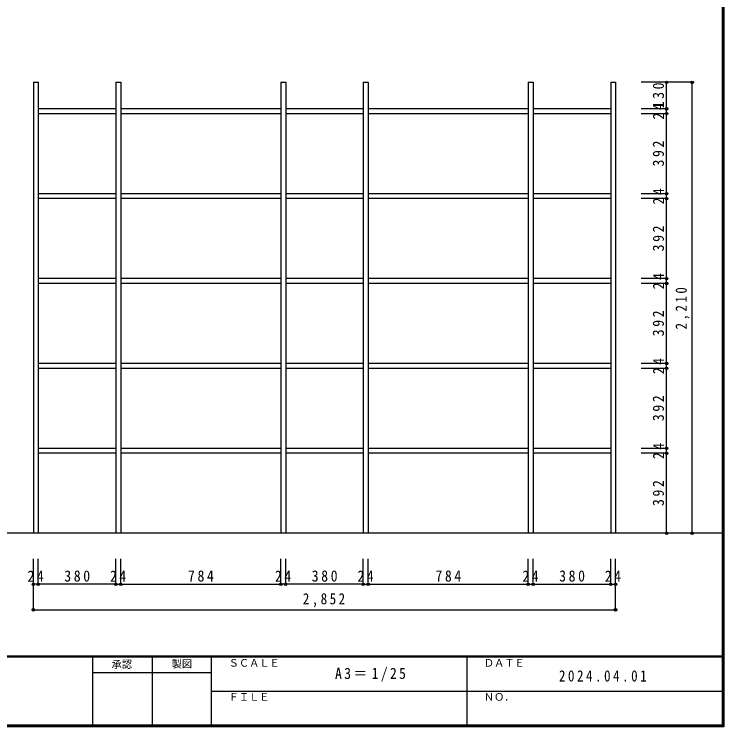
# Model space of a CAD drawing. Units: millimetres at full size, sheet at 1:25, with parts at other scales. Extents: x -11962 to 10485, y -9055 to 3479.
# Drawn here: x 1275 to 4750, y -3504 to -12 of the extents above; entities that cross this region are included whole.
import ezdxf
from ezdxf.enums import TextEntityAlignment as Align

# ---------------------------------------------------------------- set-up
doc = ezdxf.new("R2010")
doc.units = ezdxf.units.MM
doc.header["$LTSCALE"] = 25
doc.header["$PDMODE"] = 32
doc.header["$PDSIZE"] = 12.5
for name, color, linetype in [('5-0', 7, 'Continuous'), ('F-0', 6, 'Continuous'), ('F-6', 6, 'Continuous'), ('F-A', 7, 'Continuous')]:
    doc.layers.add(name, color=color, linetype=linetype)
doc.styles.add('ＭＳ ゴシック', font='')
doc.styles.get('ＭＳ ゴシック').set_extended_font_data('MS Gothic')

msp = doc.modelspace()

# ---------------------------------------------------------------- linework, layer by layer
at = {"layer": '5-0'}
for p, q in [((1368.27, -346), (1368.27, -2556)), ((1368.27, -346), (1392.27, -346)), ((1392.27, -346), (1392.27, -2556)), ((1772.27, -346), (1772.27, -2556)), ((1772.27, -346), (1796.27, -346)), ((1796.27, -346), (1796.27, -2556)), ((2580.27, -346), (2580.27, -2556)), ((2580.27, -346), (2604.27, -346)), ((2604.27, -346), (2604.27, -2556)), ((2984.27, -346), (2984.27, -2556)), ((2984.27, -346), (3008.27, -346)), ((3008.27, -346), (3008.27, -2556)), ((3792.27, -346), (3792.27, -2556)), ((3792.27, -346), (3816.27, -346)), ((3816.27, -346), (3816.27, -2556)), ((4196.27, -346), (4196.27, -2556)), ((4196.27, -346), (4220.27, -346)), ((4220.27, -346), (4220.27, -2556)), ((1772.27, -476), (1392.27, -476)), ((2580.27, -476), (1796.27, -476)), ((2984.27, -476), (2604.27, -476)), ((3792.27, -476), (3008.27, -476)), ((4196.27, -476), (3816.27, -476)), ((1772.27, -500), (1392.27, -500)), ((2580.27, -500), (1796.27, -500)), ((2984.27, -500), (2604.27, -500)), ((3792.27, -500), (3008.27, -500)), ((4196.27, -500), (3816.27, -500)), ((1772.27, -892), (1392.27, -892)), ((2580.27, -892), (1796.27, -892)), ((2984.27, -892), (2604.27, -892)), ((3792.27, -892), (3008.27, -892)), ((4196.27, -892), (3816.27, -892)), ((1772.27, -916), (1392.27, -916)), ((2580.27, -916), (1796.27, -916)), ((2984.27, -916), (2604.27, -916)), ((3792.27, -916), (3008.27, -916)), ((4196.27, -916), (3816.27, -916)), ((1772.27, -1308), (1392.27, -1308)), ((2580.27, -1308), (1796.27, -1308)), ((2984.27, -1308), (2604.27, -1308)), ((3792.27, -1308), (3008.27, -1308)), ((4196.27, -1308), (3816.27, -1308)), ((1772.27, -1332), (1392.27, -1332)), ((2580.27, -1332), (1796.27, -1332)), ((2984.27, -1332), (2604.27, -1332)), ((3792.27, -1332), (3008.27, -1332)), ((4196.27, -1332), (3816.27, -1332)), ((1772.27, -1724), (1392.27, -1724)), ((2580.27, -1724), (1796.27, -1724)), ((2984.27, -1724), (2604.27, -1724)), ((3792.27, -1724), (3008.27, -1724)), ((4196.27, -1724), (3816.27, -1724)), ((1772.27, -1748), (1392.27, -1748)), ((2580.27, -1748), (1796.27, -1748)), ((2984.27, -1748), (2604.27, -1748)), ((3792.27, -1748), (3008.27, -1748)), ((4196.27, -1748), (3816.27, -1748)), ((1772.27, -2140), (1392.27, -2140)), ((1772.27, -2164), (1392.27, -2164)), ((2580.27, -2140), (1796.27, -2140)), ((2580.27, -2164), (1796.27, -2164)), ((2984.27, -2140), (2604.27, -2140)), ((2984.27, -2164), (2604.27, -2164)), ((3792.27, -2140), (3008.27, -2140)), ((3792.27, -2164), (3008.27, -2164)), ((4196.27, -2140), (3816.27, -2140)), ((4196.27, -2164), (3816.27, -2164)), ((4741.67, -2556), (-4991.67, -2556))]:
    msp.add_line(p, q, dxfattribs=at)
at = {"layer": '5-0', "color": 4}
for p, q in [((4470.27, -346), (4345.27, -346)), ((4595.27, -346), (4470.27, -346)), ((4470.27, -476), (4345.27, -476)), ((4470.27, -500), (4345.27, -500)), ((4470.27, -892), (4345.27, -892)), ((4470.27, -916), (4345.27, -916)), ((4470.27, -1308), (4345.27, -1308)), ((4470.27, -1332), (4345.27, -1332)), ((4470.27, -1724), (4345.27, -1724)), ((4470.27, -1748), (4345.27, -1748)), ((4470.27, -2140), (4345.27, -2140)), ((4470.27, -2164), (4345.27, -2164)), ((4470.27, -2556), (4345.27, -2556)), ((4595.27, -2556), (4470.27, -2556)), ((1368.27, -2806), (1368.27, -2681)), ((1392.27, -2806), (1392.27, -2681)), ((1772.27, -2806), (1772.27, -2681)), ((1772.27, -2806), (1772.27, -2681)), ((1796.27, -2806), (1796.27, -2681)), ((2580.27, -2806), (2580.27, -2681)), ((2580.27, -2806), (2580.27, -2681)), ((2604.27, -2806), (2604.27, -2681)), ((2984.27, -2806), (2984.27, -2681)), ((2984.27, -2806), (2984.27, -2681)), ((3008.27, -2806), (3008.27, -2681)), ((3792.27, -2806), (3792.27, -2681)), ((3816.27, -2806), (3816.27, -2681)), ((4196.27, -2806), (4196.27, -2681)), ((4220.27, -2806), (4220.27, -2681)), ((1368.27, -2931), (1368.27, -2806)), ((4220.27, -2931), (4220.27, -2806)), ((4220.27, -2931), (4220.27, -2806))]:
    msp.add_line(p, q, dxfattribs=at)
at = {"layer": '5-0', "color": 3}
for p, q in [((4470.27, -476), (4470.27, -346)), ((4595.27, -2556), (4595.27, -346)), ((4470.27, -500), (4470.27, -476)), ((4470.27, -892), (4470.27, -500)), ((4470.27, -916), (4470.27, -892)), ((4470.27, -1308), (4470.27, -916)), ((4470.27, -1332), (4470.27, -1308)), ((4470.27, -1724), (4470.27, -1332)), ((4470.27, -1748), (4470.27, -1724)), ((4470.27, -2140), (4470.27, -1748)), ((4470.27, -2164), (4470.27, -2140)), ((4470.27, -2556), (4470.27, -2164)), ((1392.27, -2806), (1368.27, -2806)), ((1772.27, -2806), (1392.27, -2806)), ((1772.27, -2806), (1796.27, -2806)), ((1796.27, -2806), (2580.27, -2806)), ((2604.27, -2806), (2580.27, -2806)), ((2984.27, -2806), (2604.27, -2806)), ((2984.27, -2806), (3008.27, -2806)), ((3008.27, -2806), (3792.27, -2806)), ((3792.27, -2806), (3816.27, -2806)), ((3816.27, -2806), (4196.27, -2806)), ((4196.27, -2806), (4220.27, -2806)), ((1368.27, -2931), (4220.27, -2931))]:
    msp.add_line(p, q, dxfattribs=at)
for p in [(4470.27, -346), (4595.27, -346), (4470.27, -476), (4470.27, -500), (4470.27, -892), (4470.27, -916), (4470.27, -1308), (4470.27, -1332), (4470.27, -1724), (4470.27, -1748), (4470.27, -2140), (4470.27, -2164), (4470.27, -2556), (4595.27, -2556), (1368.27, -2806), (1392.27, -2806), (1772.27, -2806), (1796.27, -2806), (2580.27, -2806), (2604.27, -2806), (2984.27, -2806), (3008.27, -2806), (3792.27, -2806), (3816.27, -2806), (4196.27, -2806), (4220.27, -2806), (1368.27, -2931), (4220.27, -2931)]:
    msp.add_point(p, dxfattribs=at)
at = {"layer": 'F-0'}
for p, q in [((4741.67, 3145.83), (4741.67, -3504.17)), ((4745.83, 3145.83), (4745.83, -3504.17)), ((4750, 3145.83), (4750, -3504.17)), ((4750, -3158.33), (-5000, -3158.33)), ((4750, -3158.33), (-5000, -3158.33)), ((4750, -3162.5), (-5000, -3162.5)), ((4750, -3162.5), (-5000, -3162.5)), ((1658.33, -3162.5), (1658.33, -3495.83)), ((1658.33, -3162.5), (1658.33, -3495.83)), ((1950, -3162.5), (1950, -3495.83)), ((1950, -3162.5), (1950, -3495.83)), ((2241.67, -3495.83), (2241.67, -3158.33)), ((3491.67, -3162.5), (3491.67, -3495.83)), ((3491.67, -3162.5), (3491.67, -3495.83)), ((1658.33, -3238.86), (2241.67, -3238.86)), ((1658.33, -3238.86), (2241.67, -3238.86)), ((2241.67, -3329.17), (4741.67, -3329.17)), ((2241.67, -3329.17), (4741.67, -3329.17)), ((4750, -3495.83), (-5000, -3495.83)), ((4750, -3495.83), (-5000, -3495.83)), ((4750, -3500), (-5000, -3500)), ((4750, -3500), (-5000, -3500)), ((4750, -3504.17), (-5000, -3504.17)), ((4750, -3504.17), (-5000, -3504.17))]:
    msp.add_line(p, q, dxfattribs=at)
at = {"layer": 'F-6'}
msp.add_line((2241.67, -3495.83), (2241.67, -3158.33), dxfattribs=at)

# ---------------------------------------------------------------- texts
at = {"layer": '5-0', "char_height": 54.99, "attachment_point": 7, "rotation": 90, "style": 'ＭＳ ゴシック'}
for s, insert in [('\\T1.38;\\W0.9;130', (4457.77, -473.5)), ('\\T1.36;\\W0.9;24', (4457.77, -528.63)), ('\\T1.38;\\W0.9;392', (4457.77, -758.5)), ('\\T1.36;\\W0.9;24', (4457.77, -944.63)), ('\\T1.38;\\W0.9;392', (4457.77, -1174.5)), ('\\T1.36;\\W0.9;24', (4457.77, -1360.63)), ('\\T1.38;\\W0.85;2,210', (4582.77, -1557.25)), ('\\T1.38;\\W0.9;392', (4457.77, -1590.5)), ('\\T1.36;\\W0.9;24', (4457.77, -1776.63)), ('\\T1.38;\\W0.9;392', (4457.77, -2006.5)), ('\\T1.36;\\W0.9;24', (4457.77, -2192.63)), ('\\T1.38;\\W0.9;392', (4457.77, -2422.5))]:
    msp.add_mtext(s, dxfattribs=dict(at, insert=insert))
at = {"layer": '5-0', "char_height": 54.99, "attachment_point": 7, "style": 'ＭＳ ゴシック'}
for s, insert in [('\\T1.36;\\W0.9;24', (1339.64, -2793.5)), ('\\T1.38;\\W0.9;380', (1519.77, -2793.5)), ('\\T1.36;\\W0.9;24', (1743.64, -2793.5)), ('\\T1.38;\\W0.9;784', (2125.77, -2793.5)), ('\\T1.36;\\W0.9;24', (2551.64, -2793.5)), ('\\T1.38;\\W0.9;380', (2731.77, -2793.5)), ('\\T1.36;\\W0.9;24', (2955.64, -2793.5)), ('\\T1.38;\\W0.9;784', (3337.77, -2793.5)), ('\\T1.36;\\W0.9;24', (3763.64, -2793.5)), ('\\T1.38;\\W0.9;380', (3943.77, -2793.5)), ('\\T1.36;\\W0.9;24', (4167.64, -2793.5)), ('\\T1.38;\\W0.85;2,852', (2688.02, -2918.5))]:
    msp.add_mtext(s, dxfattribs=dict(at, insert=insert))
at = {"layer": 'F-0', "color": 7, "style": 'ＭＳ ゴシック'}
for s, p in [('承認', (1751.61, -3227.65)), ('製図', (2045.83, -3225.68)), ('製図', (2045.83, -3225.68)), ('ＳＣＡＬＥ', (2325, -3220.83)), ('ＳＣＡＬＥ', (2325, -3220.83)), ('ＤＡＴＥ', (3575, -3220.83)), ('ＤＡＴＥ', (3575, -3220.83)), ('ＦＩＬＥ', (2325, -3387.5)), ('ＦＩＬＥ', (2325, -3387.5)), ('ＮＯ．', (3575, -3387.5)), ('ＮＯ．', (3575, -3387.5))]:
    msp.add_text(s, height=36.66, dxfattribs=at).set_placement(p, align=Align.BOTTOM_LEFT)
at = {"layer": 'F-A', "char_height": 54.99, "attachment_point": 7, "style": 'ＭＳ ゴシック'}
for s, insert in [('\\T1.33;\\W0.9;A3＝1/25', (2845.83, -3283.33)), ('\\T1.39;\\W0.85;2024.04.01', (3942.71, -3283.33))]:
    msp.add_mtext(s, dxfattribs=dict(at, insert=insert))

doc.saveas('drawing.dxf')
